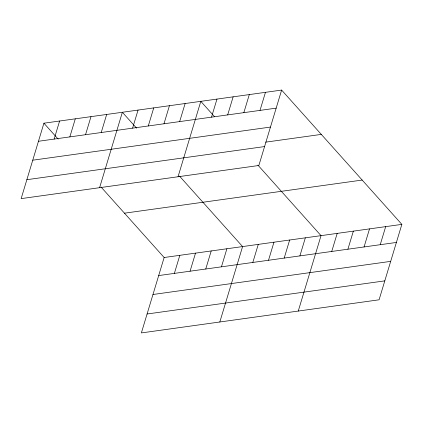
<?xml version="1.0" encoding="UTF-8"?>
<svg xmlns="http://www.w3.org/2000/svg" width="423" height="423" viewBox="0 0 423 423"><rect width="100%" height="100%" fill="white"/><g stroke="black" fill="none" stroke-linecap="round" stroke-linejoin="round"><path stroke-width="0.63" d="M43.918 123.204L21.15 198.62L258.86 165.493L281.628 90.078L43.918 123.204L58.152 139.098M54.155 139.082L59.611 121.015M69.843 136.899L75.299 118.831M85.531 134.71L90.987 116.642M101.219 132.526L106.675 114.459M99.595 187.69L122.363 112.269L136.597 128.169M132.6 128.153L138.051 110.086M148.288 125.964L153.739 107.897M163.976 123.78L169.433 105.713M179.664 121.591L185.121 103.524M178.035 176.756L200.809 101.34L214.609 116.753M101.049 187.024L164.14 257.507L141.372 332.922L379.082 299.796L401.85 224.38L281.628 90.078M211.516 117.155L216.973 99.088M174.376 273.385L179.833 255.318M227.68 114.903L233.136 96.835M190.064 271.201L195.521 253.134M243.844 112.65L249.3 94.583M205.752 269.012L211.209 250.945M260.008 110.398L265.464 92.33M221.441 266.828L226.897 248.761M219.817 321.993L242.585 246.572L179.495 176.09M252.822 262.456L258.273 244.388M268.51 260.267L273.961 242.199M284.198 258.083L289.649 240.015M299.886 255.894L305.343 237.826M298.257 311.064L321.031 235.643L257.94 165.16M331.738 251.458L337.194 233.39M347.902 249.205L353.358 231.138M364.066 246.953L369.522 228.885M380.229 244.7L385.686 226.633M38.467 141.271L276.171 108.145M32.751 160.195L270.461 127.069M265.697 142.144L321.3 134.398M26.866 179.696L264.571 146.57M124.468 213.187L362.178 180.061M164.14 257.507L401.85 224.38M158.688 275.574L396.393 242.448M152.973 294.498L390.683 261.372M147.088 313.998L384.793 280.872"/></g></svg>
